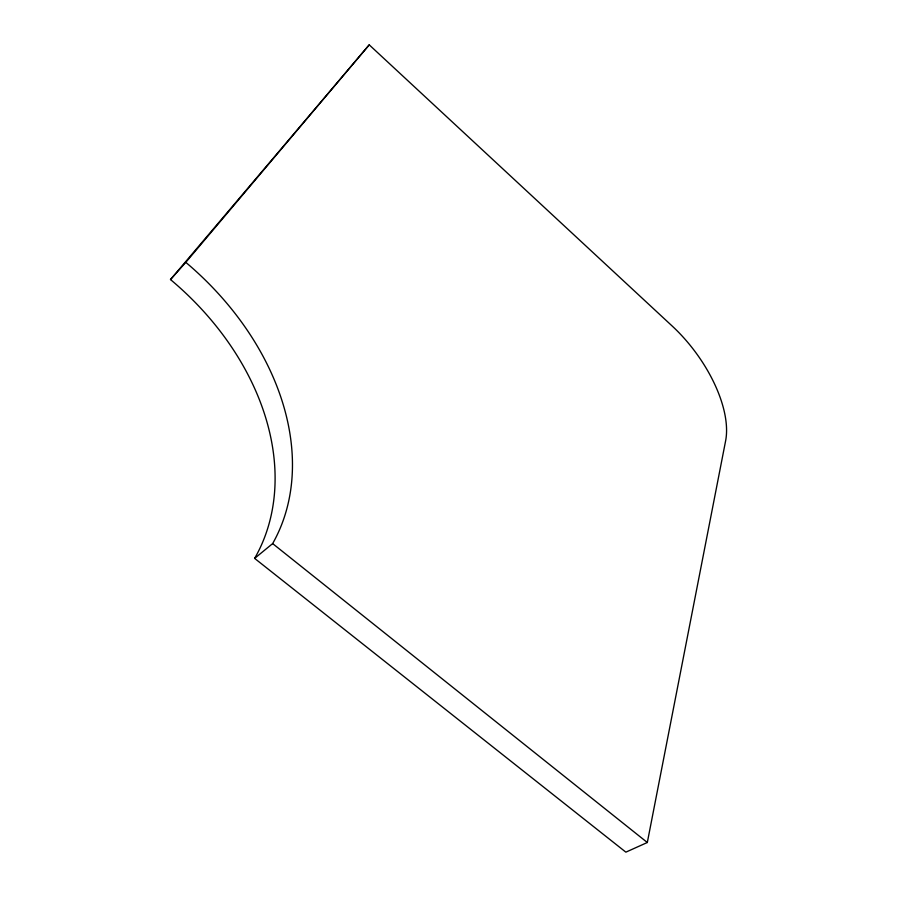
<?xml version="1.0" encoding="UTF-8"?>
<svg xmlns="http://www.w3.org/2000/svg" width="897" height="897" viewBox="0 0 897 897"><rect width="100%" height="100%" fill="white"/><g stroke="black" fill="none" stroke-linecap="round" stroke-linejoin="round"><path stroke-width="1.35" d="M647.32 842.496L725.606 440.92A98.535 49.156 53.3 0 0 672.268 326.116L369.228 44.85L170.497 279.561A257.921 193.707 35.4 0 1 254.636 558.394L625.859 852.15L647.32 842.496L272.643 543.593A261.801 193.382 36.1 0 0 185.802 262.35L369.228 44.85M170.497 279.561L185.802 262.35M254.636 558.394L272.643 543.593"/></g></svg>
